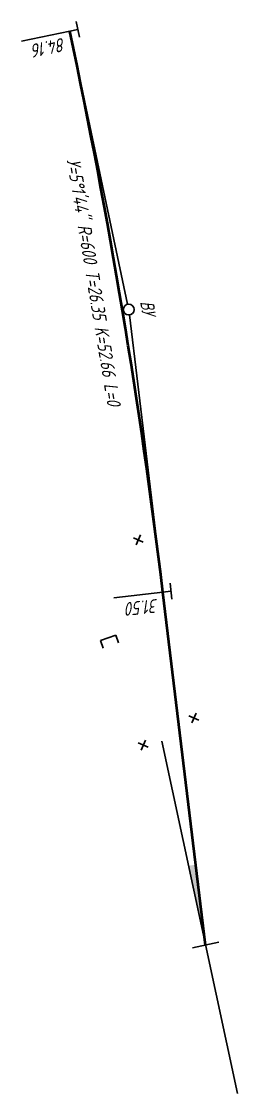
# Model space of a CAD drawing. Extents: x 8609 to 10186, y 10524 to 14399.
# Drawn here: x 9349.5 to 9369.5, y 12731.8 to 12831 of the extents above; entities that cross this region are included whole.
import ezdxf

# ---------------------------------------------------------------- set-up
doc = ezdxf.new("R2010")
doc.units = 0
for name, color, linetype, lineweight in [('Зеленые кресты', 3, 'Continuous', 30), ('Зеленые параметры кривых', 3, 'Continuous', 30), ('Зеленые пути', 3, 'Continuous', 30), ('Зеленые стрелочные переводы', 3, 'Continuous', 50)]:
    doc.layers.add(name, color=color, linetype=linetype, lineweight=lineweight)
doc.styles.get("Standard").update_dxf_attribs({"font": 'spds.shx', "width": 0.9, "oblique": 15, "height": 1.25})
doc.styles.add('Параметры кривых', font='SPDS.shx', dxfattribs={"oblique": 15, "height": 2.5})

# ---------------------------------------------------------------- blocks, each defined once
blk = doc.blocks.new('alignment_cc_sign')
at = {"color": 0, "linetype": 'ByBlock', "lineweight": -2}
for p, q in [((-1.5, 1.5), (1.5, 1.5)), ((0, 0), (0, 1.5))]:
    blk.add_line(p, q, dxfattribs=at)
blk = doc.blocks.new('bufferStop')
at = {"color": 0, "linetype": 'ByBlock', "lineweight": -2}
for p, q in [((0, -1.5), (0, 1.5)), ((0, 1.5), (1.5, 1.5)), ((0, -1.5), (1.5, -1.5))]:
    blk.add_line(p, q, dxfattribs=at)

msp = doc.modelspace()

# ---------------------------------------------------------------- linework, layer by layer
at = {"layer": 'Зеленые кресты', "color": 3, "lineweight": 30}
for p, q in [((9360.504, 12783.48, 152.73), (9360.102, 12782.565, 152.73)), ((9359.845, 12783.223, 152.73), (9360.761, 12782.821, 152.73)), ((9364.989, 12766.74), (9365.904, 12766.337)), ((9365.648, 12766.996), (9365.246, 12766.081)), ((9360.962, 12764.481), (9360.56, 12763.565)), ((9360.303, 12764.224), (9361.219, 12763.822))]:
    msp.add_line(p, q, dxfattribs=at)
at = {"layer": 'Зеленые пути', "color": 3, "lineweight": 30}
for p, q in [((9353.968, 12830.113), (9349.504, 12829.17)), ((9353.968, 12830.113), (9359.31, 12804.822)), ((9362.579, 12778.175), (9359.474, 12803.837)), ((9362.579, 12778.175), (9358.044, 12777.67))]:
    msp.add_line(p, q, dxfattribs=at)
at = {"layer": 'Зеленые пути', "color": 3, "lineweight": 50, "flags": 128}
msp.add_lwpolyline([(9366.529, 12745.523), (9362.579, 12778.175, 0.021947), (9353.968, 12830.113)], format="xyb", dxfattribs=at)
at = {"layer": 'Зеленые пути', "color": 3, "lineweight": 30}
msp.add_circle((9359.414, 12804.333), 0.5, dxfattribs=at)
at = {"layer": 'Зеленые стрелочные переводы', "color": 3, "lineweight": 30}
for p, q in [((9369.475, 12731.776), (9362.485, 12764.399)), ((9365.307, 12745.261), (9367.752, 12745.785))]:
    msp.add_line(p, q, dxfattribs=at)
msp.add_solid([(9366.529, 12745.523), (9366.529, 12745.523), (9364.958, 12752.857), (9365.628, 12752.969)], dxfattribs=at)

# ---------------------------------------------------------------- block references
at = {"layer": 'Зеленые пути', "color": 3, "lineweight": 30}
for name, p, xscale, yscale, zscale, rotation in [('alignment_cc_sign', (9353.968, 12830.113), 0.5, 0.5, 0.5, 281.9280144657895), ('alignment_cc_sign', (9362.579, 12778.175), 0.5, 0.5, 0.5, 276.8990144818008), ('bufferStop', (9357.506, 12773.966), 0.4999999999999998, 0.4999999999999998, 0.4999999999999998, 289.0222405235865)]:
    msp.add_blockref(name, p, dxfattribs=dict(at, xscale=xscale, yscale=yscale, zscale=zscale, rotation=rotation))

# ---------------------------------------------------------------- next in the draw order: texts
at = {"layer": 'Зеленые параметры кривых', "color": 3, "lineweight": 30, "char_height": 1.25, "attachment_point": 1, "style": 'Параметры кривых', "bg_fill": 3, "box_fill_scale": 1, "bg_fill_color": 256, "bg_fill_transparency": 0}
for s, width, insert, rotation in [('84.16', 1.58888, (9353.694, 12828.305), 191.92802), ('У=5°1\'44" R=600 T=26.35 K=52.66 L=0', 30.67324, (9354.911, 12818.375), 279.4135), ('31.50', 2.05709, (9362.218, 12776.32), 186.35689)]:
    msp.add_mtext_dynamic_manual_height_columns(s, width=width, gutter_width=6.25, heights=[0], dxfattribs=dict(at, insert=insert, rotation=rotation))
at = {"layer": 'Зеленые параметры кривых', "color": 3, "lineweight": 30, "insert": (9361.702, 12805.247), "char_height": 1.25, "attachment_point": 1, "rotation": 279.45334, "bg_fill": 3, "box_fill_scale": 1, "bg_fill_color": 256, "bg_fill_transparency": 0}
msp.add_mtext_dynamic_manual_height_columns('ВУ', width=1.0287, gutter_width=6.25, heights=[0], dxfattribs=at)

doc.saveas('drawing.dxf')
